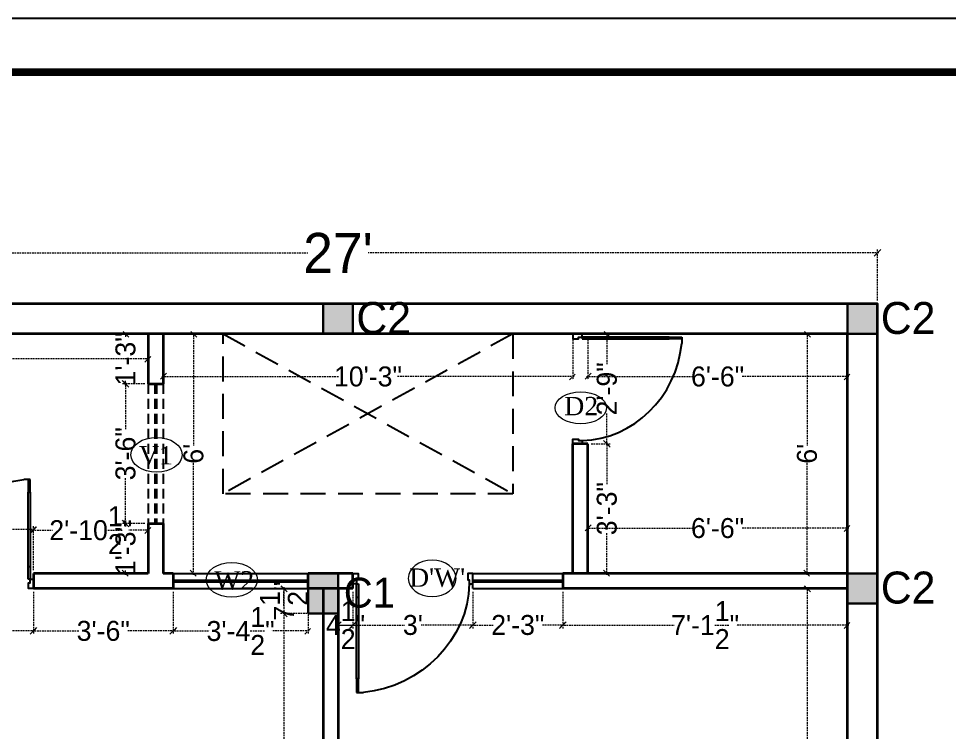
# Model space of a CAD drawing. Header units: millimetres. Extents: x -6808 to 215771, y -89660 to -16303.
# Drawn here: x 99298.6 to 99578.2, y -51210.1 to -50995.6 of the extents above; entities that cross this region are included whole.
import ezdxf

# ---------------------------------------------------------------- set-up
doc = ezdxf.new("R2010")
doc.units = ezdxf.units.MM
doc.header["$PDMODE"] = 35
doc.linetypes.add('ACAD_ISO10W100', pattern=[18, 12, -3, 0, -3])
doc.linetypes.add('DASHED', pattern=[0.75, 0.5, -0.25])
doc.layers.get('0').update_dxf_attribs({"color": 8})
for name, color, linetype, lineweight in [('CHAUKHAT', 32, 'Continuous', 30), ('col.center', 5, 'ACAD_ISO10W100', 15), ('column', 5, 'Continuous', 30), ('dim2', 6, 'Continuous', 20), ('Projection', 190, 'DASHED', 25), ('wall', 7, 'Continuous', 35), ('wokg dim', 152, 'DASHED', 18)]:
    doc.layers.add(name, color=color, linetype=linetype, lineweight=lineweight)
for name, color, linetype in [('FORMAT', 7, 'Continuous'), ('NET 01', 8, 'Continuous'), ('WIN', 5, 'Continuous')]:
    doc.layers.add(name, color=color, linetype=linetype)
doc.styles.add('SAJ', font='eurr____.ttf')
doc.styles.get("Standard").update_dxf_attribs({"font": 'times.ttf'})
doc.dimstyles.new('SAJ', dxfattribs={"dimtxt": 5, "dimasz": 2, "dimexe": 1, "dimexo": 1, "dimgap": 0.09375, "dimtad": 0, "dimdec": 1, "dimzin": 0, "dimdsep": 46, "dimlunit": 4, "dimtxsty": 'SAJ', "dimblk": 'OBLIQUE', "dimcen": 0.125, "dimdle": 0.375, "dimadec": 0, "dimazin": 0, "dimtfac": 1, "dimtdec": 1, "dimtofl": 0, "dimtmove": 0, "dimatfit": 3, "dimldrblk": 'OBLIQUE', "dimfxl": 1, "dimtolj": 1, "dimtzin": 0, "dimlwd": 5, "dimlwe": 5, "dimarcsym": 1})

# ---------------------------------------------------------------- blocks, each defined once
blk = doc.blocks.new('QEWFWE')
at = {"layer": 'NET 01'}
for p, q in [((238503.45, 15011.85), (238503.45, 15015.77)), ((238503.45, 15015.77), (238505.41, 15015.77)), ((238503.98, 15015.77), (238503.98, 15011.85)), ((238503.98, 15011.85), (238503.45, 15011.85)), ((238503.45, 15011.85), (238503.45, 14988.32)), ((238503.98, 14988.32), (238503.98, 15011.85)), ((238503.45, 14988.32), (238503.45, 14984.4)), ((238503.98, 14988.32), (238503.45, 14988.32)), ((238503.98, 14984.4), (238503.98, 14988.32)), ((238503.45, 14984.4), (238503.98, 14984.4))]:
    blk.add_line(p, q, dxfattribs=at)
for points in [[(238503.45, 14984.4), (238502.4, 14984.4), (238502.4, 14981.4), (238503.9, 14981.4), (238503.9, 14982.9), (238503.9, 14983.2), (238503.45, 14983.2)], [(238536.02, 14984.4), (238537.07, 14984.4), (238537.07, 14981.4), (238535.57, 14981.4), (238535.57, 14982.9), (238535.57, 14983.2), (238536.02, 14983.2)]]:
    blk.add_lwpolyline(points, close=True, dxfattribs=at)
blk.add_ellipse((238504.18, 14985.62), major_axis=(-29.27, 13.54), ratio=0.925766, start_param=-2.718612, end_param=-1.204625, dxfattribs=at)
blk = doc.blocks.new('_Oblique')
at = {"color": 0, "linetype": 'ByBlock', "lineweight": -2}
blk.add_line((-0.5, -0.5), (0.5, 0.5), dxfattribs=at)
blk = doc.blocks.new('*D1672')
at = {"layer": 'Defpoints', "color": 0, "transparency": 16777216}
for p in [(99232.55, -51066.02), (99232.55, -51081.37), (99556.55, -51081.37)]:
    blk.add_point(p, dxfattribs=at)
at = {"layer": 'dim2', "color": 0, "linetype": 'DASHED', "lineweight": 5, "transparency": 16777216}
for p, q in [((99232.18, -51066.02), (99385.45, -51066.02)), ((99232.55, -51080.37), (99232.55, -51065.02)), ((99556.93, -51066.02), (99403.65, -51066.02)), ((99556.55, -51080.37), (99556.55, -51065.02))]:
    blk.add_line(p, q, dxfattribs=at)
at = {"layer": 'dim2', "color": 0, "lineweight": 5, "transparency": 16777216, "xscale": 2, "yscale": 2, "zscale": 2, "rotation": 180}
blk.add_blockref('_Oblique', (99232.55, -51066.02), dxfattribs=at)
at = {"layer": 'dim2', "color": 0, "lineweight": 5, "transparency": 16777216, "xscale": 2, "yscale": 2, "zscale": 2}
blk.add_blockref('_Oblique', (99556.55, -51066.02), dxfattribs=at)
at = {"layer": 'dim2', "color": 0, "transparency": 16777216, "insert": (99394.55, -51066.02), "char_height": 12, "attachment_point": 5, "style": 'SAJ'}
blk.add_mtext("\\A1;27'", dxfattribs=at)
blk = doc.blocks.new('A$C32B276F4')
at = {"layer": 'column'}
blk.add_hatch(color=256, dxfattribs=at).paths.add_polyline_path([(9, 0), (9, 9), (0, 9), (0, 0)])
for p, q in [((0, 0), (0, 9)), ((0, 9), (9, 9)), ((9, 9), (9, 0)), ((9, 0), (0, 0))]:
    blk.add_line(p, q, dxfattribs=at)
at = {"layer": 'col.center', "linetype": 'ByBlock', "insert": (10.02, 9.59), "char_height": 9.6, "width": 293.6941, "attachment_point": 1, "style": 'SAJ'}
blk.add_mtext('\\A1;{\\fCentury Gothic|b0|i0|c0|p34;C2}', dxfattribs=at)
blk = doc.blocks.new('c1')
at = {"layer": 'column'}
blk.add_hatch(color=256, dxfattribs=at).paths.add_polyline_path([(58376.49, -43564.36), (58385.49, -43564.36), (58385.49, -43552.36), (58376.49, -43552.36)])
for p, q in [((58376.49, -43552.36), (58376.49, -43564.36)), ((58376.49, -43552.36), (58385.49, -43552.36)), ((58385.49, -43564.36), (58385.49, -43552.36)), ((58376.49, -43564.36), (58385.49, -43564.36))]:
    blk.add_line(p, q, dxfattribs=at)
blk = doc.blocks.new('*D1674')
at = {"layer": 'Defpoints', "color": 0, "transparency": 16777216}
for p in [(99241.55, -51090.37), (99337.55, -51090.37), (99337.55, -51097.89)]:
    blk.add_point(p, dxfattribs=at)
at = {"layer": 'wokg dim', "color": 0, "linetype": 'DASHED', "lineweight": 5, "transparency": 16777216}
for p, q in [((99241.55, -51091.37), (99241.55, -51098.89)), ((99337.55, -51091.37), (99337.55, -51098.89)), ((99241.18, -51097.89), (99287.12, -51097.89)), ((99337.93, -51097.89), (99291.99, -51097.89))]:
    blk.add_line(p, q, dxfattribs=at)
at = {"layer": 'wokg dim', "color": 0, "lineweight": 5, "transparency": 16777216, "xscale": 2, "yscale": 2, "zscale": 2, "rotation": 180}
blk.add_blockref('_Oblique', (99241.55, -51097.89), dxfattribs=at)
at = {"layer": 'wokg dim', "color": 0, "lineweight": 5, "transparency": 16777216, "xscale": 2, "yscale": 2, "zscale": 2}
blk.add_blockref('_Oblique', (99337.55, -51097.89), dxfattribs=at)
at = {"layer": 'wokg dim', "color": 0, "transparency": 16777216, "insert": (99289.55, -51097.89), "char_height": 6, "attachment_point": 5, "style": 'SAJ'}
blk.add_mtext("\\A1;8'", dxfattribs=at)
blk = doc.blocks.new('*D1676')
at = {"layer": 'Defpoints', "color": 0, "transparency": 16777216}
for p in [(99337.55, -51090.37), (99330.75, -51105.37), (99337.55, -51105.37)]:
    blk.add_point(p, dxfattribs=at)
at = {"layer": 'wokg dim', "color": 0, "linetype": 'DASHED', "lineweight": 5, "transparency": 16777216}
for p, q in [((99336.55, -51090.37), (99329.75, -51090.37)), ((99330.75, -51089.99), (99330.75, -51091.26)), ((99330.75, -51105.74), (99330.75, -51104.47)), ((99336.55, -51105.37), (99329.75, -51105.37))]:
    blk.add_line(p, q, dxfattribs=at)
at = {"layer": 'wokg dim', "color": 0, "lineweight": 5, "transparency": 16777216, "xscale": 2, "yscale": 2, "zscale": 2}
for p, rotation in [((99330.75, -51090.37), 90), ((99330.75, -51105.37), 270)]:
    blk.add_blockref('_Oblique', p, dxfattribs=dict(at, rotation=rotation))
at = {"layer": 'wokg dim', "color": 0, "transparency": 16777216, "insert": (99330.75, -51097.87), "char_height": 6, "attachment_point": 5, "rotation": 90, "style": 'SAJ'}
blk.add_mtext('\\A1;1\'-3"', dxfattribs=at)
blk = doc.blocks.new('*D1677')
at = {"layer": 'Defpoints', "color": 0, "transparency": 16777216}
for p in [(99337.55, -51105.37), (99330.75, -51147.37), (99337.55, -51147.37)]:
    blk.add_point(p, dxfattribs=at)
at = {"layer": 'wokg dim', "color": 0, "linetype": 'DASHED', "lineweight": 5, "transparency": 16777216}
for p, q in [((99330.75, -51104.99), (99330.75, -51119.21)), ((99336.55, -51105.37), (99329.75, -51105.37)), ((99330.75, -51147.74), (99330.75, -51133.53)), ((99336.55, -51147.37), (99329.75, -51147.37))]:
    blk.add_line(p, q, dxfattribs=at)
at = {"layer": 'wokg dim', "color": 0, "lineweight": 5, "transparency": 16777216, "xscale": 2, "yscale": 2, "zscale": 2}
for p, rotation in [((99330.75, -51105.37), 90), ((99330.75, -51147.37), 270)]:
    blk.add_blockref('_Oblique', p, dxfattribs=dict(at, rotation=rotation))
at = {"layer": 'wokg dim', "color": 0, "transparency": 16777216, "insert": (99330.75, -51126.37), "char_height": 6, "attachment_point": 5, "rotation": 90, "style": 'SAJ'}
blk.add_mtext('\\A1;3\'-6"', dxfattribs=at)
blk = doc.blocks.new('*D1678')
at = {"layer": 'Defpoints', "color": 0, "transparency": 16777216}
for p in [(99337.55, -51147.37), (99330.75, -51162.37), (99337.55, -51162.37)]:
    blk.add_point(p, dxfattribs=at)
at = {"layer": 'wokg dim', "color": 0, "linetype": 'DASHED', "lineweight": 5, "transparency": 16777216}
for p, q in [((99330.75, -51146.99), (99330.75, -51148.26)), ((99336.55, -51147.37), (99329.75, -51147.37)), ((99336.55, -51162.37), (99329.75, -51162.37)), ((99330.75, -51162.74), (99330.75, -51161.47))]:
    blk.add_line(p, q, dxfattribs=at)
at = {"layer": 'wokg dim', "color": 0, "lineweight": 5, "transparency": 16777216, "xscale": 2, "yscale": 2, "zscale": 2}
for p, rotation in [((99330.75, -51147.37), 90), ((99330.75, -51162.37), 270)]:
    blk.add_blockref('_Oblique', p, dxfattribs=dict(at, rotation=rotation))
at = {"layer": 'wokg dim', "color": 0, "transparency": 16777216, "insert": (99330.75, -51154.87), "char_height": 6, "attachment_point": 5, "rotation": 90, "style": 'SAJ'}
blk.add_mtext('\\A1;1\'-3"', dxfattribs=at)
blk = doc.blocks.new('*D1679')
at = {"layer": 'Defpoints', "color": 0, "transparency": 16777216}
for p in [(99337.55, -51149.33), (99303.05, -51162.37), (99337.55, -51162.37)]:
    blk.add_point(p, dxfattribs=at)
at = {"layer": 'wokg dim', "color": 0, "linetype": 'DASHED', "lineweight": 5, "transparency": 16777216}
for p, q in [((99302.68, -51149.33), (99308.85, -51149.33)), ((99303.05, -51161.37), (99303.05, -51148.33)), ((99337.93, -51149.33), (99331.75, -51149.33)), ((99337.55, -51161.37), (99337.55, -51148.33))]:
    blk.add_line(p, q, dxfattribs=at)
at = {"layer": 'wokg dim', "color": 0, "lineweight": 5, "transparency": 16777216, "xscale": 2, "yscale": 2, "zscale": 2, "rotation": 180}
blk.add_blockref('_Oblique', (99303.05, -51149.33), dxfattribs=at)
at = {"layer": 'wokg dim', "color": 0, "lineweight": 5, "transparency": 16777216, "xscale": 2, "yscale": 2, "zscale": 2}
blk.add_blockref('_Oblique', (99337.55, -51149.33), dxfattribs=at)
at = {"layer": 'wokg dim', "color": 0, "transparency": 16777216, "insert": (99320.3, -51149.33), "char_height": 6, "attachment_point": 5, "style": 'SAJ'}
blk.add_mtext('\\A1;2\'-10{\\H1x;\\S1/2;}"', dxfattribs=at)
blk = doc.blocks.new('*D1680')
at = {"layer": 'Defpoints', "color": 0, "transparency": 16777216}
for p in [(99270.05, -51149.08), (99270.05, -51162.37), (99303.05, -51162.37)]:
    blk.add_point(p, dxfattribs=at)
at = {"layer": 'wokg dim', "color": 0, "linetype": 'DASHED', "lineweight": 5, "transparency": 16777216}
for p, q in [((99269.68, -51149.08), (99279.39, -51149.08)), ((99270.05, -51161.37), (99270.05, -51148.08)), ((99303.43, -51149.08), (99293.71, -51149.08)), ((99303.05, -51161.37), (99303.05, -51148.08))]:
    blk.add_line(p, q, dxfattribs=at)
at = {"layer": 'wokg dim', "color": 0, "lineweight": 5, "transparency": 16777216, "xscale": 2, "yscale": 2, "zscale": 2, "rotation": 180}
blk.add_blockref('_Oblique', (99270.05, -51149.08), dxfattribs=at)
at = {"layer": 'wokg dim', "color": 0, "lineweight": 5, "transparency": 16777216, "xscale": 2, "yscale": 2, "zscale": 2}
blk.add_blockref('_Oblique', (99303.05, -51149.08), dxfattribs=at)
at = {"layer": 'wokg dim', "color": 0, "transparency": 16777216, "insert": (99286.55, -51149.08), "char_height": 6, "attachment_point": 5, "style": 'SAJ'}
blk.add_mtext('\\A1;2\'-9"', dxfattribs=at)
blk = doc.blocks.new('*D1683')
at = {"layer": 'Defpoints', "color": 0, "transparency": 16777216}
for p in [(99270.05, -51166.87), (99303.05, -51166.87), (99303.05, -51179.62)]:
    blk.add_point(p, dxfattribs=at)
at = {"layer": 'wokg dim', "color": 0, "linetype": 'DASHED', "lineweight": 5, "transparency": 16777216}
for p, q in [((99270.05, -51167.87), (99270.05, -51180.62)), ((99303.05, -51167.87), (99303.05, -51180.62)), ((99269.68, -51179.62), (99279.39, -51179.62)), ((99303.43, -51179.62), (99293.71, -51179.62))]:
    blk.add_line(p, q, dxfattribs=at)
at = {"layer": 'wokg dim', "color": 0, "lineweight": 5, "transparency": 16777216, "xscale": 2, "yscale": 2, "zscale": 2, "rotation": 180}
blk.add_blockref('_Oblique', (99270.05, -51179.62), dxfattribs=at)
at = {"layer": 'wokg dim', "color": 0, "lineweight": 5, "transparency": 16777216, "xscale": 2, "yscale": 2, "zscale": 2}
blk.add_blockref('_Oblique', (99303.05, -51179.62), dxfattribs=at)
at = {"layer": 'wokg dim', "color": 0, "transparency": 16777216, "insert": (99286.55, -51179.62), "char_height": 6, "attachment_point": 5, "style": 'SAJ'}
blk.add_mtext('\\A1;2\'-9"', dxfattribs=at)
blk = doc.blocks.new('*D1684')
at = {"layer": 'Defpoints', "color": 0, "transparency": 16777216}
for p in [(99303.05, -51166.87), (99345.05, -51166.87), (99345.05, -51179.62)]:
    blk.add_point(p, dxfattribs=at)
at = {"layer": 'wokg dim', "color": 0, "linetype": 'DASHED', "lineweight": 5, "transparency": 16777216}
for p, q in [((99303.05, -51167.87), (99303.05, -51180.62)), ((99345.05, -51167.87), (99345.05, -51180.62)), ((99302.68, -51179.62), (99316.89, -51179.62)), ((99345.43, -51179.62), (99331.21, -51179.62))]:
    blk.add_line(p, q, dxfattribs=at)
at = {"layer": 'wokg dim', "color": 0, "lineweight": 5, "transparency": 16777216, "xscale": 2, "yscale": 2, "zscale": 2, "rotation": 180}
blk.add_blockref('_Oblique', (99303.05, -51179.62), dxfattribs=at)
at = {"layer": 'wokg dim', "color": 0, "lineweight": 5, "transparency": 16777216, "xscale": 2, "yscale": 2, "zscale": 2}
blk.add_blockref('_Oblique', (99345.05, -51179.62), dxfattribs=at)
at = {"layer": 'wokg dim', "color": 0, "transparency": 16777216, "insert": (99324.05, -51179.62), "char_height": 6, "attachment_point": 5, "style": 'SAJ'}
blk.add_mtext('\\A1;3\'-6"', dxfattribs=at)
blk = doc.blocks.new('*D1685')
at = {"layer": 'Defpoints', "color": 0, "transparency": 16777216}
for p in [(99345.05, -51166.87), (99385.55, -51166.87), (99385.55, -51179.62)]:
    blk.add_point(p, dxfattribs=at)
at = {"layer": 'wokg dim', "color": 0, "linetype": 'DASHED', "lineweight": 5, "transparency": 16777216}
for p, q in [((99345.05, -51167.87), (99345.05, -51180.62)), ((99385.55, -51167.87), (99385.55, -51180.62)), ((99344.68, -51179.62), (99355.97, -51179.62)), ((99385.93, -51179.62), (99374.64, -51179.62))]:
    blk.add_line(p, q, dxfattribs=at)
at = {"layer": 'wokg dim', "color": 0, "lineweight": 5, "transparency": 16777216, "xscale": 2, "yscale": 2, "zscale": 2, "rotation": 180}
blk.add_blockref('_Oblique', (99345.05, -51179.62), dxfattribs=at)
at = {"layer": 'wokg dim', "color": 0, "lineweight": 5, "transparency": 16777216, "xscale": 2, "yscale": 2, "zscale": 2}
blk.add_blockref('_Oblique', (99385.55, -51179.62), dxfattribs=at)
at = {"layer": 'wokg dim', "color": 0, "transparency": 16777216, "insert": (99365.3, -51179.62), "char_height": 6, "attachment_point": 5, "style": 'SAJ'}
blk.add_mtext('\\A1;3\'-4{\\H1x;\\S1/2;}"', dxfattribs=at)
blk = doc.blocks.new('*D1686')
at = {"layer": 'Defpoints', "color": 0, "transparency": 16777216}
for p in [(99378.29, -51174.37), (99390.05, -51174.37), (99390.05, -51303.37)]:
    blk.add_point(p, dxfattribs=at)
at = {"layer": 'wokg dim', "color": 0, "linetype": 'DASHED', "lineweight": 5, "transparency": 16777216}
for p, q in [((99389.05, -51174.37), (99377.29, -51174.37)), ((99378.29, -51173.99), (99378.29, -51230.14)), ((99378.29, -51303.74), (99378.29, -51247.59)), ((99389.05, -51303.37), (99377.29, -51303.37))]:
    blk.add_line(p, q, dxfattribs=at)
at = {"layer": 'wokg dim', "color": 0, "lineweight": 5, "transparency": 16777216, "xscale": 2, "yscale": 2, "zscale": 2}
for p, rotation in [((99378.29, -51174.37), 90), ((99378.29, -51303.37), 270)]:
    blk.add_blockref('_Oblique', p, dxfattribs=dict(at, rotation=rotation))
at = {"layer": 'wokg dim', "color": 0, "transparency": 16777216, "insert": (99378.29, -51238.87), "char_height": 6, "attachment_point": 5, "rotation": 90, "style": 'SAJ'}
blk.add_mtext('\\A1;10\'-9"', dxfattribs=at)
blk = doc.blocks.new('*D1687')
at = {"layer": 'Defpoints', "color": 0, "transparency": 16777216}
for p in [(99385.55, -51166.87), (99378.29, -51174.37), (99385.55, -51174.37)]:
    blk.add_point(p, dxfattribs=at)
at = {"layer": 'wokg dim', "color": 0, "linetype": 'DASHED', "lineweight": 5, "transparency": 16777216}
for p, q in [((99378.29, -51166.49), (99378.29, -51174.74)), ((99384.55, -51166.87), (99377.29, -51166.87)), ((99384.55, -51174.37), (99377.29, -51174.37))]:
    blk.add_line(p, q, dxfattribs=at)
at = {"layer": 'wokg dim', "color": 0, "lineweight": 5, "transparency": 16777216, "xscale": 2, "yscale": 2, "zscale": 2}
for p, rotation in [((99378.29, -51166.87), 90), ((99378.29, -51174.37), 270)]:
    blk.add_blockref('_Oblique', p, dxfattribs=dict(at, rotation=rotation))
at = {"layer": 'wokg dim', "color": 0, "transparency": 16777216, "insert": (99378.29, -51170.62), "char_height": 6, "attachment_point": 5, "rotation": 90, "style": 'SAJ'}
blk.add_mtext('\\A1;7{\\H1x;\\S1/2;}"', dxfattribs=at)
blk = doc.blocks.new('*D1692')
at = {"layer": 'Defpoints', "color": 0, "transparency": 16777216}
for p in [(99462.05, -51166.87), (99547.55, -51166.87), (99462.05, -51177.85)]:
    blk.add_point(p, dxfattribs=at)
at = {"layer": 'wokg dim', "color": 0, "linetype": 'DASHED', "lineweight": 5, "transparency": 16777216}
for p, q in [((99462.05, -51167.87), (99462.05, -51178.85)), ((99547.55, -51167.87), (99547.55, -51178.85)), ((99461.68, -51177.85), (99495.47, -51177.85)), ((99547.93, -51177.85), (99514.14, -51177.85))]:
    blk.add_line(p, q, dxfattribs=at)
at = {"layer": 'wokg dim', "color": 0, "lineweight": 5, "transparency": 16777216, "xscale": 2, "yscale": 2, "zscale": 2, "rotation": 180}
blk.add_blockref('_Oblique', (99462.05, -51177.85), dxfattribs=at)
at = {"layer": 'wokg dim', "color": 0, "lineweight": 5, "transparency": 16777216, "xscale": 2, "yscale": 2, "zscale": 2}
blk.add_blockref('_Oblique', (99547.55, -51177.85), dxfattribs=at)
at = {"layer": 'wokg dim', "color": 0, "transparency": 16777216, "insert": (99504.8, -51177.85), "char_height": 6, "attachment_point": 5, "style": 'SAJ'}
blk.add_mtext('\\A1;7\'-1{\\H1x;\\S1/2;}"', dxfattribs=at)
blk = doc.blocks.new('*D1693')
at = {"layer": 'Defpoints', "color": 0, "transparency": 16777216}
for p in [(99435.05, -51166.87), (99462.05, -51166.87), (99462.05, -51177.85)]:
    blk.add_point(p, dxfattribs=at)
at = {"layer": 'wokg dim', "color": 0, "linetype": 'DASHED', "lineweight": 5, "transparency": 16777216}
for p, q in [((99435.05, -51167.87), (99435.05, -51178.85)), ((99462.05, -51167.87), (99462.05, -51178.85)), ((99434.68, -51177.85), (99441.39, -51177.85)), ((99462.43, -51177.85), (99455.71, -51177.85))]:
    blk.add_line(p, q, dxfattribs=at)
at = {"layer": 'wokg dim', "color": 0, "lineweight": 5, "transparency": 16777216, "xscale": 2, "yscale": 2, "zscale": 2, "rotation": 180}
blk.add_blockref('_Oblique', (99435.05, -51177.85), dxfattribs=at)
at = {"layer": 'wokg dim', "color": 0, "lineweight": 5, "transparency": 16777216, "xscale": 2, "yscale": 2, "zscale": 2}
blk.add_blockref('_Oblique', (99462.05, -51177.85), dxfattribs=at)
at = {"layer": 'wokg dim', "color": 0, "transparency": 16777216, "insert": (99448.55, -51177.85), "char_height": 6, "attachment_point": 5, "style": 'SAJ'}
blk.add_mtext('\\A1;2\'-3"', dxfattribs=at)
blk = doc.blocks.new('*D1694')
at = {"layer": 'Defpoints', "color": 0, "transparency": 16777216}
for p in [(99399.05, -51166.87), (99435.05, -51166.87), (99399.05, -51177.85)]:
    blk.add_point(p, dxfattribs=at)
at = {"layer": 'wokg dim', "color": 0, "linetype": 'DASHED', "lineweight": 5, "transparency": 16777216}
for p, q in [((99399.05, -51167.87), (99399.05, -51178.85)), ((99435.05, -51167.87), (99435.05, -51178.85)), ((99398.68, -51177.85), (99414.57, -51177.85)), ((99435.43, -51177.85), (99419.53, -51177.85))]:
    blk.add_line(p, q, dxfattribs=at)
at = {"layer": 'wokg dim', "color": 0, "lineweight": 5, "transparency": 16777216, "xscale": 2, "yscale": 2, "zscale": 2, "rotation": 180}
blk.add_blockref('_Oblique', (99399.05, -51177.85), dxfattribs=at)
at = {"layer": 'wokg dim', "color": 0, "lineweight": 5, "transparency": 16777216, "xscale": 2, "yscale": 2, "zscale": 2}
blk.add_blockref('_Oblique', (99435.05, -51177.85), dxfattribs=at)
at = {"layer": 'wokg dim', "color": 0, "transparency": 16777216, "insert": (99417.05, -51177.85), "char_height": 6, "attachment_point": 5, "style": 'SAJ'}
blk.add_mtext("\\A1;3'", dxfattribs=at)
blk = doc.blocks.new('*D1695')
at = {"layer": 'Defpoints', "color": 0, "transparency": 16777216}
for p in [(99394.55, -51166.87), (99399.05, -51166.87), (99399.05, -51177.85)]:
    blk.add_point(p, dxfattribs=at)
at = {"layer": 'wokg dim', "color": 0, "linetype": 'DASHED', "lineweight": 5, "transparency": 16777216}
for p, q in [((99394.55, -51167.87), (99394.55, -51178.85)), ((99399.05, -51167.87), (99399.05, -51178.85)), ((99394.18, -51177.85), (99399.43, -51177.85))]:
    blk.add_line(p, q, dxfattribs=at)
at = {"layer": 'wokg dim', "color": 0, "lineweight": 5, "transparency": 16777216, "xscale": 2, "yscale": 2, "zscale": 2, "rotation": 180}
blk.add_blockref('_Oblique', (99394.55, -51177.85), dxfattribs=at)
at = {"layer": 'wokg dim', "color": 0, "lineweight": 5, "transparency": 16777216, "xscale": 2, "yscale": 2, "zscale": 2}
blk.add_blockref('_Oblique', (99399.05, -51177.85), dxfattribs=at)
at = {"layer": 'wokg dim', "color": 0, "transparency": 16777216, "insert": (99396.8, -51177.85), "char_height": 6, "attachment_point": 5, "style": 'SAJ'}
blk.add_mtext('\\A1;4{\\H1x;\\S1/2;}"', dxfattribs=at)
blk = doc.blocks.new('*D1696')
at = {"layer": 'Defpoints', "color": 0, "transparency": 16777216}
for p in [(99547.55, -51166.87), (99535.42, -51310.87), (99547.55, -51310.87)]:
    blk.add_point(p, dxfattribs=at)
at = {"layer": 'wokg dim', "color": 0, "linetype": 'DASHED', "lineweight": 5, "transparency": 16777216}
for p, q in [((99535.42, -51166.49), (99535.42, -51234.82)), ((99546.55, -51166.87), (99534.42, -51166.87)), ((99535.42, -51311.24), (99535.42, -51242.91)), ((99546.55, -51310.87), (99534.42, -51310.87))]:
    blk.add_line(p, q, dxfattribs=at)
at = {"layer": 'wokg dim', "color": 0, "lineweight": 5, "transparency": 16777216, "xscale": 2, "yscale": 2, "zscale": 2}
for p, rotation in [((99535.42, -51166.87), 90), ((99535.42, -51310.87), 270)]:
    blk.add_blockref('_Oblique', p, dxfattribs=dict(at, rotation=rotation))
at = {"layer": 'wokg dim', "color": 0, "transparency": 16777216, "insert": (99535.42, -51238.87), "char_height": 6, "attachment_point": 5, "rotation": 90, "style": 'SAJ'}
blk.add_mtext("\\A1;12'", dxfattribs=at)
blk = doc.blocks.new('*D1697')
at = {"layer": 'Defpoints', "color": 0, "transparency": 16777216}
for p in [(99535.42, -51090.37), (99547.55, -51090.37), (99547.55, -51162.37)]:
    blk.add_point(p, dxfattribs=at)
at = {"layer": 'wokg dim', "color": 0, "linetype": 'DASHED', "lineweight": 5, "transparency": 16777216}
for p, q in [((99546.55, -51090.37), (99534.42, -51090.37)), ((99535.42, -51089.99), (99535.42, -51123.91)), ((99535.42, -51162.74), (99535.42, -51128.82)), ((99546.55, -51162.37), (99534.42, -51162.37))]:
    blk.add_line(p, q, dxfattribs=at)
at = {"layer": 'wokg dim', "color": 0, "lineweight": 5, "transparency": 16777216, "xscale": 2, "yscale": 2, "zscale": 2}
for p, rotation in [((99535.42, -51090.37), 90), ((99535.42, -51162.37), 270)]:
    blk.add_blockref('_Oblique', p, dxfattribs=dict(at, rotation=rotation))
at = {"layer": 'wokg dim', "color": 0, "transparency": 16777216, "insert": (99535.42, -51126.37), "char_height": 6, "attachment_point": 5, "rotation": 90, "style": 'SAJ'}
blk.add_mtext("\\A1;6'", dxfattribs=at)
blk = doc.blocks.new('*D1698')
at = {"layer": 'Defpoints', "color": 0, "transparency": 16777216}
for p in [(99547.55, -51148.73), (99469.55, -51162.37), (99547.55, -51162.37)]:
    blk.add_point(p, dxfattribs=at)
at = {"layer": 'wokg dim', "color": 0, "linetype": 'DASHED', "lineweight": 5, "transparency": 16777216}
for p, q in [((99469.18, -51148.73), (99501.41, -51148.73)), ((99469.55, -51161.37), (99469.55, -51147.73)), ((99547.93, -51148.73), (99515.69, -51148.73)), ((99547.55, -51161.37), (99547.55, -51147.73))]:
    blk.add_line(p, q, dxfattribs=at)
at = {"layer": 'wokg dim', "color": 0, "lineweight": 5, "transparency": 16777216, "xscale": 2, "yscale": 2, "zscale": 2, "rotation": 180}
blk.add_blockref('_Oblique', (99469.55, -51148.73), dxfattribs=at)
at = {"layer": 'wokg dim', "color": 0, "lineweight": 5, "transparency": 16777216, "xscale": 2, "yscale": 2, "zscale": 2}
blk.add_blockref('_Oblique', (99547.55, -51148.73), dxfattribs=at)
at = {"layer": 'wokg dim', "color": 0, "transparency": 16777216, "insert": (99508.55, -51148.73), "char_height": 6, "attachment_point": 5, "style": 'SAJ'}
blk.add_mtext('\\A1;6\'-6"', dxfattribs=at)
blk = doc.blocks.new('*D1699')
at = {"layer": 'Defpoints', "color": 0, "transparency": 16777216}
for p in [(99342.05, -51090.37), (99465.05, -51090.37), (99465.05, -51103.19)]:
    blk.add_point(p, dxfattribs=at)
at = {"layer": 'wokg dim', "color": 0, "linetype": 'DASHED', "lineweight": 5, "transparency": 16777216}
for p, q in [((99342.05, -51091.37), (99342.05, -51104.19)), ((99465.05, -51091.37), (99465.05, -51104.19)), ((99341.68, -51103.19), (99394.83, -51103.19)), ((99465.43, -51103.19), (99412.28, -51103.19))]:
    blk.add_line(p, q, dxfattribs=at)
at = {"layer": 'wokg dim', "color": 0, "lineweight": 5, "transparency": 16777216, "xscale": 2, "yscale": 2, "zscale": 2, "rotation": 180}
blk.add_blockref('_Oblique', (99342.05, -51103.19), dxfattribs=at)
at = {"layer": 'wokg dim', "color": 0, "lineweight": 5, "transparency": 16777216, "xscale": 2, "yscale": 2, "zscale": 2}
blk.add_blockref('_Oblique', (99465.05, -51103.19), dxfattribs=at)
at = {"layer": 'wokg dim', "color": 0, "transparency": 16777216, "insert": (99403.55, -51103.19), "char_height": 6, "attachment_point": 5, "style": 'SAJ'}
blk.add_mtext('\\A1;10\'-3"', dxfattribs=at)
blk = doc.blocks.new('*D1700')
at = {"layer": 'Defpoints', "color": 0, "transparency": 16777216}
for p in [(99469.55, -51123.37), (99469.55, -51162.37), (99475.3, -51162.37)]:
    blk.add_point(p, dxfattribs=at)
at = {"layer": 'wokg dim', "color": 0, "linetype": 'DASHED', "lineweight": 5, "transparency": 16777216}
for p, q in [((99470.55, -51123.37), (99476.3, -51123.37)), ((99475.3, -51122.99), (99475.3, -51135.71)), ((99475.3, -51162.74), (99475.3, -51150.03)), ((99470.55, -51162.37), (99476.3, -51162.37))]:
    blk.add_line(p, q, dxfattribs=at)
at = {"layer": 'wokg dim', "color": 0, "lineweight": 5, "transparency": 16777216, "xscale": 2, "yscale": 2, "zscale": 2}
for p, rotation in [((99475.3, -51123.37), 90), ((99475.3, -51162.37), 270)]:
    blk.add_blockref('_Oblique', p, dxfattribs=dict(at, rotation=rotation))
at = {"layer": 'wokg dim', "color": 0, "transparency": 16777216, "insert": (99475.3, -51142.87), "char_height": 6, "attachment_point": 5, "rotation": 90, "style": 'SAJ'}
blk.add_mtext('\\A1;3\'-3"', dxfattribs=at)
blk = doc.blocks.new('*D1701')
at = {"layer": 'Defpoints', "color": 0, "transparency": 16777216}
for p in [(99469.55, -51090.37), (99475.3, -51090.37), (99469.55, -51123.37)]:
    blk.add_point(p, dxfattribs=at)
at = {"layer": 'wokg dim', "color": 0, "linetype": 'DASHED', "lineweight": 5, "transparency": 16777216}
for p, q in [((99470.55, -51090.37), (99476.3, -51090.37)), ((99475.3, -51089.99), (99475.3, -51099.71)), ((99475.3, -51123.74), (99475.3, -51114.03)), ((99470.55, -51123.37), (99476.3, -51123.37))]:
    blk.add_line(p, q, dxfattribs=at)
at = {"layer": 'wokg dim', "color": 0, "lineweight": 5, "transparency": 16777216, "xscale": 2, "yscale": 2, "zscale": 2}
for p, rotation in [((99475.3, -51090.37), 90), ((99475.3, -51123.37), 270)]:
    blk.add_blockref('_Oblique', p, dxfattribs=dict(at, rotation=rotation))
at = {"layer": 'wokg dim', "color": 0, "transparency": 16777216, "insert": (99475.3, -51106.87), "char_height": 6, "attachment_point": 5, "rotation": 90, "style": 'SAJ'}
blk.add_mtext('\\A1;2\'-9"', dxfattribs=at)
blk = doc.blocks.new('*D1702')
at = {"layer": 'Defpoints', "color": 0, "transparency": 16777216}
for p in [(99469.55, -51090.37), (99547.55, -51090.37), (99547.55, -51103.19)]:
    blk.add_point(p, dxfattribs=at)
at = {"layer": 'wokg dim', "color": 0, "linetype": 'DASHED', "lineweight": 5, "transparency": 16777216}
for p, q in [((99469.55, -51091.37), (99469.55, -51104.19)), ((99547.55, -51091.37), (99547.55, -51104.19)), ((99469.18, -51103.19), (99501.41, -51103.19)), ((99547.93, -51103.19), (99515.69, -51103.19))]:
    blk.add_line(p, q, dxfattribs=at)
at = {"layer": 'wokg dim', "color": 0, "lineweight": 5, "transparency": 16777216, "xscale": 2, "yscale": 2, "zscale": 2, "rotation": 180}
blk.add_blockref('_Oblique', (99469.55, -51103.19), dxfattribs=at)
at = {"layer": 'wokg dim', "color": 0, "lineweight": 5, "transparency": 16777216, "xscale": 2, "yscale": 2, "zscale": 2}
blk.add_blockref('_Oblique', (99547.55, -51103.19), dxfattribs=at)
at = {"layer": 'wokg dim', "color": 0, "transparency": 16777216, "insert": (99508.55, -51103.19), "char_height": 6, "attachment_point": 5, "style": 'SAJ'}
blk.add_mtext('\\A1;6\'-6"', dxfattribs=at)
blk = doc.blocks.new('*D1767')
at = {"layer": 'Defpoints', "color": 0, "transparency": 16777216}
for p in [(99342.05, -51090.37), (99342.05, -51162.37), (99351.15, -51162.37)]:
    blk.add_point(p, dxfattribs=at)
at = {"layer": 'wokg dim', "color": 0, "linetype": 'DASHED', "lineweight": 5, "transparency": 16777216}
for p, q in [((99343.05, -51090.37), (99352.15, -51090.37)), ((99351.15, -51089.99), (99351.15, -51123.91)), ((99351.15, -51162.74), (99351.15, -51128.82)), ((99343.05, -51162.37), (99352.15, -51162.37))]:
    blk.add_line(p, q, dxfattribs=at)
at = {"layer": 'wokg dim', "color": 0, "lineweight": 5, "transparency": 16777216, "xscale": 2, "yscale": 2, "zscale": 2}
for p, rotation in [((99351.15, -51090.37), 90), ((99351.15, -51162.37), 270)]:
    blk.add_blockref('_Oblique', p, dxfattribs=dict(at, rotation=rotation))
at = {"layer": 'wokg dim', "color": 0, "transparency": 16777216, "insert": (99351.15, -51126.37), "char_height": 6, "attachment_point": 5, "rotation": 90, "style": 'SAJ'}
blk.add_mtext("\\A1;6'", dxfattribs=at)
blk = doc.blocks.new('etrre')
at = {"layer": 'CHAUKHAT', "lineweight": 9, "ltscale": 2}
blk.add_ellipse((69730.58, -34082.16), major_axis=(-7.7, 0), ratio=0.620188, dxfattribs=at)
at = {"layer": 'CHAUKHAT', "lineweight": 30, "insert": (69725.65, -34078.88), "char_height": 5.5, "width": 180.3968, "attachment_point": 1}
blk.add_mtext('\\A1;D2', dxfattribs=at)

msp = doc.modelspace()

# ---------------------------------------------------------------- linework, layer by layer
at = {"layer": 'CHAUKHAT', "lineweight": 9, "ltscale": 2}
for centre in [(99340.052, -51126.668), (99362.641, -51164.241)]:
    msp.add_ellipse(centre, major_axis=(-7.69, 0), ratio=0.6796274, dxfattribs=at)
at = {"layer": 'CHAUKHAT', "lineweight": 9, "ltscale": 2, "extrusion": (0, 0, -1)}
msp.add_ellipse((99422.834, -51163.804), major_axis=(-7.184, 0), ratio=0.7631056, dxfattribs=at)
at = {"layer": 'FORMAT', "color": 0}
msp.add_lwpolyline([(99017.86, -50995.634), (99017.86, -52080.284), (99781.698, -52080.284), (99781.698, -50995.634)], close=True, dxfattribs=at)
msp.add_lwpolyline([(99017.86, -50995.634), (99017.86, -52080.284), (99781.698, -52080.284), (99781.698, -50995.634)], close=True, dxfattribs=at)
at = {"layer": 'FORMAT', "color": 0, "const_width": 2.24}
msp.add_lwpolyline([(99033.937, -51011.711), (99033.937, -52064.207), (99765.621, -52064.207), (99765.621, -51011.711)], close=True, dxfattribs=at)
msp.add_lwpolyline([(99033.937, -51011.711), (99033.937, -52064.207), (99765.621, -52064.207), (99765.621, -51011.711)], close=True, dxfattribs=at)
at = {"layer": 'Projection', "ltscale": 15}
for p, q in [((99360.052, -51090.366), (99447.052, -51138.366)), ((99447.052, -51090.366), (99360.052, -51138.366))]:
    msp.add_line(p, q, dxfattribs=at)
msp.add_lwpolyline([(99360.052, -51090.366), (99447.052, -51090.366), (99447.052, -51138.366), (99360.052, -51138.366)], close=True, dxfattribs=at)
at = {"layer": 'wall'}
for p, q in [((99547.552, -51090.366), (99241.552, -51090.366)), ((99547.552, -51792.366), (99547.552, -51090.366))]:
    msp.add_line(p, q, dxfattribs=at)
at = {"layer": 'wall', "color": 1}
for p, q in [((99337.552, -51090.366), (99337.552, -51105.366)), ((99342.052, -51090.366), (99342.052, -51105.366)), ((99337.552, -51105.366), (99342.052, -51105.366)), ((99469.552, -51123.366), (99465.052, -51123.366)), ((99465.052, -51162.366), (99465.052, -51123.366)), ((99469.552, -51162.366), (99469.552, -51123.366)), ((99337.552, -51147.366), (99337.552, -51162.366)), ((99337.552, -51147.366), (99342.052, -51147.366)), ((99342.052, -51147.366), (99342.052, -51162.366)), ((99337.552, -51162.366), (99303.052, -51162.366)), ((99303.052, -51162.366), (99303.052, -51166.866)), ((99345.052, -51162.366), (99342.052, -51162.366)), ((99345.052, -51162.366), (99345.052, -51166.866)), ((99399.052, -51162.366), (99385.552, -51162.366)), ((99385.552, -51166.866), (99385.552, -51162.366)), ((99399.052, -51166.866), (99399.052, -51162.366)), ((99547.552, -51162.366), (99462.052, -51162.366)), ((99462.052, -51162.366), (99462.052, -51166.866)), ((99345.052, -51166.866), (99303.052, -51166.866)), ((99399.052, -51166.866), (99385.552, -51166.866)), ((99390.052, -51166.866), (99390.052, -51310.866)), ((99394.552, -51166.866), (99394.552, -51310.866)), ((99547.552, -51166.866), (99462.052, -51166.866))]:
    msp.add_line(p, q, dxfattribs=at)
at = {"layer": 'wall'}
msp.add_lwpolyline([(99544.552, -51801.366), (99556.552, -51801.366), (99556.552, -51081.366), (99232.552, -51081.366), (99232.552, -51801.366), (99250.552, -51801.366)], dxfattribs=at)
at = {"layer": 'WIN', "linetype": 'DASHED', "ltscale": 6}
for p, q in [((99337.552, -51105.366), (99337.552, -51147.366)), ((99339.552, -51105.366), (99339.552, -51147.366)), ((99340.052, -51105.366), (99340.052, -51147.366)), ((99342.052, -51105.366), (99342.052, -51147.366))]:
    msp.add_line(p, q, dxfattribs=at)
at = {"layer": 'WIN'}
for p, q in [((99345.052, -51162.366), (99385.552, -51162.366)), ((99435.052, -51162.366), (99462.052, -51162.366)), ((99435.052, -51166.866), (99435.052, -51162.366)), ((99345.052, -51164.366), (99385.552, -51164.366)), ((99345.052, -51164.866), (99385.552, -51164.866)), ((99435.052, -51164.366), (99462.052, -51164.366)), ((99435.052, -51164.866), (99462.052, -51164.866)), ((99345.052, -51166.866), (99385.552, -51166.866)), ((99435.052, -51166.866), (99462.052, -51166.866))]:
    msp.add_line(p, q, dxfattribs=at)

# ---------------------------------------------------------------- block references
at = {"layer": 'CHAUKHAT', "lineweight": 9}
msp.add_blockref('etrre', (29736.872, -17030.416), dxfattribs=at)
at = {"layer": 'column'}
for name, p in [('A$C32B276F4', (99390.052, -51090.366)), ('A$C32B276F4', (99547.552, -51090.366)), ('c1', (41009.061, -7610.004)), ('A$C32B276F4', (99547.552, -51171.366))]:
    msp.add_blockref(name, p, dxfattribs=at)
at = {"layer": 'wall', "color": 1}
for p, xscale, yscale, zscale, rotation in [((85204.751, 175932.283), 0.9518673649145052, 0.9518673649145052, 0.9518673649145052, 270), ((-148262.019, -35605.673), -1.038400761724915, 1.038400761724915, 1.038400761724915, 180)]:
    msp.add_blockref('QEWFWE', p, dxfattribs=dict(at, xscale=xscale, yscale=yscale, zscale=zscale, rotation=rotation))
at = {"layer": 'wall', "color": 1, "xscale": -0.9518673649145052, "yscale": 0.9518673649145052, "zscale": 0.9518673649145052}
msp.add_blockref('QEWFWE', (326325.701, -65427.167), dxfattribs=at)

# ---------------------------------------------------------------- texts
at = {"layer": 'CHAUKHAT', "lineweight": 30, "char_height": 5.5, "width": 180.39683, "attachment_point": 1}
for s, insert in [('\\A1;V1', (99334.792, -51124.08)), ("\\A1;D'W'", (99415.91, -51160.835)), ('\\A1;W2', (99357.38, -51161.652))]:
    msp.add_mtext(s, dxfattribs=dict(at, insert=insert))
at = {"layer": 'col.center', "linetype": 'ByBlock', "insert": (99396.283, -51163.598), "char_height": 9, "width": 293.6941, "attachment_point": 1, "style": 'SAJ'}
msp.add_mtext('\\A1;{\\fCentury Gothic|b0|i0|c0|p34;C1}', dxfattribs=at)

# ---------------------------------------------------------------- dimensions: what is measured, and where the dimension line sits
at = {"layer": 'dim2'}
dim = msp.add_aligned_dim(p1=(99556.552, -51081.366), p2=(99232.552, -51081.366), distance=-15.347, dimstyle='SAJ', override={"dimtxt": 12}, dxfattribs=at)
dim.commit()
dim.dimension.update_dxf_attribs({"geometry": '*D1672', "text_midpoint": (99394.552, -51066.019)})
at = {"layer": 'wokg dim'}
for p1, p2, distance, picture, middle in [((99241.552, -51090.366), (99337.552, -51090.366), -7.523, '*D1674', (99289.552, -51097.888)), ((99337.552, -51090.366), (99337.552, -51105.366), -6.806, '*D1676', (99330.746, -51097.866)), ((99342.052, -51090.366), (99465.052, -51090.366), -12.822, '*D1699', (99403.552, -51103.188)), ((99342.052, -51090.366), (99342.052, -51162.366), 9.101, '*D1767', (99351.154, -51126.366)), ((99469.552, -51090.366), (99547.552, -51090.366), -12.822, '*D1702', (99508.552, -51103.188)), ((99469.552, -51123.366), (99469.552, -51090.366), -5.749, '*D1701', (99475.302, -51106.866)), ((99547.552, -51162.366), (99547.552, -51090.366), 12.132, '*D1697', (99535.42, -51126.366)), ((99337.552, -51105.366), (99337.552, -51147.366), -6.806, '*D1677', (99330.746, -51126.366)), ((99469.552, -51123.366), (99469.552, -51162.366), 5.749, '*D1700', (99475.302, -51142.866)), ((99303.052, -51162.366), (99337.552, -51162.366), 13.037, '*D1679', (99320.302, -51149.328)), ((99303.052, -51162.366), (99270.052, -51162.366), -13.287, '*D1680', (99286.552, -51149.079)), ((99337.552, -51147.366), (99337.552, -51162.366), -6.806, '*D1678', (99330.746, -51154.866)), ((99469.552, -51162.366), (99547.552, -51162.366), 13.632, '*D1698', (99508.552, -51148.733)), ((99547.552, -51166.866), (99547.552, -51310.866), -12.132, '*D1696', (99535.42, -51238.866)), ((99270.052, -51166.866), (99303.052, -51166.866), -12.752, '*D1683', (99286.552, -51179.617)), ((99303.052, -51166.866), (99345.052, -51166.866), -12.752, '*D1684', (99324.052, -51179.617)), ((99345.052, -51166.866), (99385.552, -51166.866), -12.752, '*D1685', (99365.302, -51179.617)), ((99435.052, -51166.866), (99399.052, -51166.866), 10.984, '*D1694', (99417.052, -51177.849)), ((99435.052, -51166.866), (99462.052, -51166.866), -10.984, '*D1693', (99448.552, -51177.849)), ((99547.552, -51166.866), (99462.052, -51166.866), 10.984, '*D1692', (99504.802, -51177.849)), ((99390.052, -51303.366), (99390.052, -51174.366), 11.767, '*D1686', (99378.285, -51238.866))]:
    dim = msp.add_aligned_dim(p1=p1, p2=p2, distance=distance, dimstyle='SAJ', override={"dimtxt": 6, "dimtmove": 1}, dxfattribs=at)
    dim.commit()
    dim.dimension.update_dxf_attribs({"geometry": picture, "text_midpoint": middle})
for base, p1, p2, angle, picture, middle in [((99378.285, -51174.366), (99385.552, -51166.866), (99385.552, -51174.366), 270, '*D1687', (99378.285, -51170.616)), ((99399.052, -51177.849), (99394.552, -51166.866), (99399.052, -51166.866), 0, '*D1695', (99396.802, -51177.849))]:
    dim = msp.add_linear_dim(base=base, p1=p1, p2=p2, angle=angle, dimstyle='SAJ', override={"dimtxt": 6, "dimtmove": 1}, dxfattribs=at)
    dim.commit()
    dim.dimension.update_dxf_attribs({"geometry": picture, "text_midpoint": middle, "dimtype": 161})

doc.saveas('drawing.dxf')
